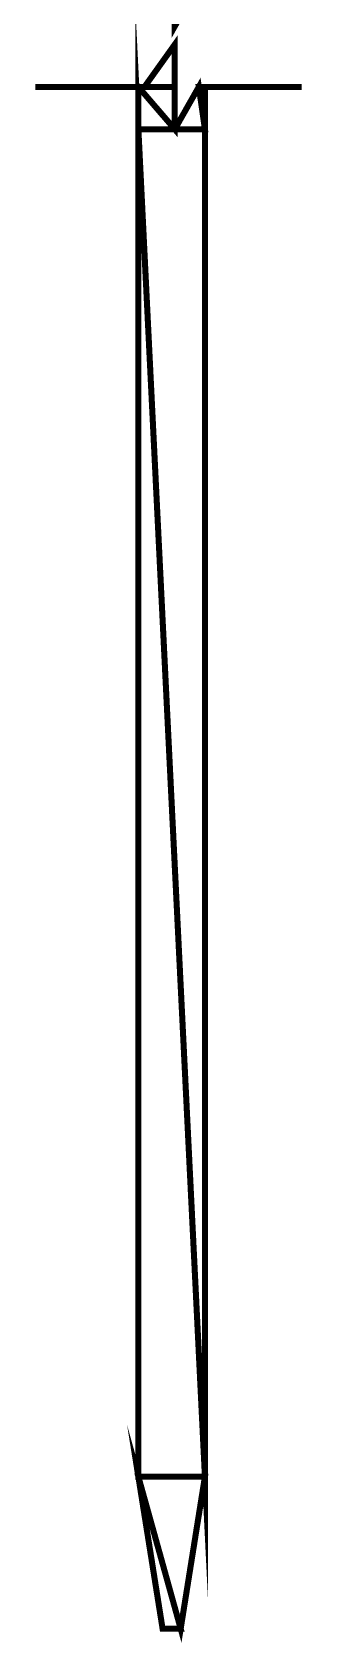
# Model space of a CAD drawing. Header units: metres. Extents: x 3290 to 4536, y 1562 to 1983.
# Drawn here: x 4008.23 to 4009.26, y 1667.39 to 1673.48 of the extents above; entities that cross this region are included whole.
import ezdxf

# ---------------------------------------------------------------- set-up
doc = ezdxf.new("R2010")
doc.units = ezdxf.units.M
doc.layers.add('C00-00-00-BLACK', color=7, linetype='Continuous')
doc.layers.add('CFD-CC-65', color=31, linetype='Continuous')

msp = doc.modelspace()

# ---------------------------------------------------------------- linework, layer by layer
at = {"layer": 'C00-00-00-BLACK', "const_width": 0.0229}
for points in [[(4008.7684, 1673.4336), (4008.6536, 1673.2733)], [(4008.7684, 1673.4336), (4008.7684, 1673.113)], [(4008.6536, 1673.2733), (4008.2394, 1673.2733)], [(4008.6305, 1673.2733), (4008.6305, 1668.0157)], [(4008.7684, 1673.113), (4008.8596, 1673.2733)], [(4008.8596, 1673.2733), (4009.2499, 1673.2733)], [(4008.8827, 1673.2733), (4008.8827, 1668.0157)], [(4008.8827, 1668.0157), (4008.6305, 1668.0157)], [(4008.7222, 1667.4411), (4008.6305, 1668.0157)], [(4008.7908, 1667.4411), (4008.8827, 1668.0157)], [(4008.7222, 1667.4411), (4008.7908, 1667.4411)]]:
    msp.add_lwpolyline(points, dxfattribs=at)
at = {"layer": 'CFD-CC-65', "const_width": 0.0229}
for points in [[(4008.7684, 1673.6632), (4008.8596, 1673.6632), (4008.7684, 1673.5024), (4008.7684, 1673.6632)], [(4008.6305, 1673.113), (4008.8827, 1668.0157), (4008.6305, 1668.0157), (4008.6305, 1673.113)], [(4008.7684, 1673.4336), (4008.7684, 1673.2733), (4008.6536, 1673.2733), (4008.7684, 1673.4336)], [(4008.7684, 1673.2733), (4008.6305, 1673.2733), (4008.7684, 1673.113), (4008.7684, 1673.2733)], [(4008.6305, 1673.2733), (4008.7684, 1673.113), (4008.6305, 1673.113), (4008.6305, 1673.2733)], [(4008.8596, 1673.2733), (4008.8827, 1673.113), (4008.7684, 1673.113), (4008.8596, 1673.2733)], [(4008.8827, 1673.2733), (4008.8596, 1673.2733), (4008.8827, 1673.113), (4008.8827, 1673.2733)], [(4008.8827, 1673.113), (4008.6305, 1673.113), (4008.8827, 1668.0157), (4008.8827, 1673.113)], [(4008.6305, 1668.0157), (4008.7908, 1667.4411), (4008.7222, 1667.4411), (4008.6305, 1668.0157)], [(4008.8827, 1668.0157), (4008.6305, 1668.0157), (4008.7908, 1667.4411), (4008.8827, 1668.0157)]]:
    msp.add_lwpolyline(points, close=True, dxfattribs=at)
at = {"layer": 'CFD-CC-65'}
for points in [[(4008.7684, 1673.4336), (4008.7684, 1673.2733), (4008.6536, 1673.2733), (4008.7684, 1673.4336)], [(4008.7684, 1673.2733), (4008.6305, 1673.2733), (4008.7684, 1673.113), (4008.7684, 1673.2733)], [(4008.6305, 1673.2733), (4008.7684, 1673.113), (4008.6305, 1673.113), (4008.6305, 1673.2733)], [(4008.8596, 1673.2733), (4008.8827, 1673.113), (4008.7684, 1673.113), (4008.8596, 1673.2733)], [(4008.8827, 1673.2733), (4008.8596, 1673.2733), (4008.8827, 1673.113), (4008.8827, 1673.2733)], [(4008.8827, 1673.113), (4008.6305, 1673.113), (4008.8827, 1668.0157), (4008.8827, 1673.113)], [(4008.6305, 1673.113), (4008.8827, 1668.0157), (4008.6305, 1668.0157), (4008.6305, 1673.113)], [(4008.8827, 1668.0157), (4008.6305, 1668.0157), (4008.7908, 1667.4411), (4008.8827, 1668.0157)], [(4008.6305, 1668.0157), (4008.7908, 1667.4411), (4008.7222, 1667.4411), (4008.6305, 1668.0157)]]:
    msp.add_lwpolyline(points, close=True, dxfattribs=at)

doc.saveas('drawing.dxf')
